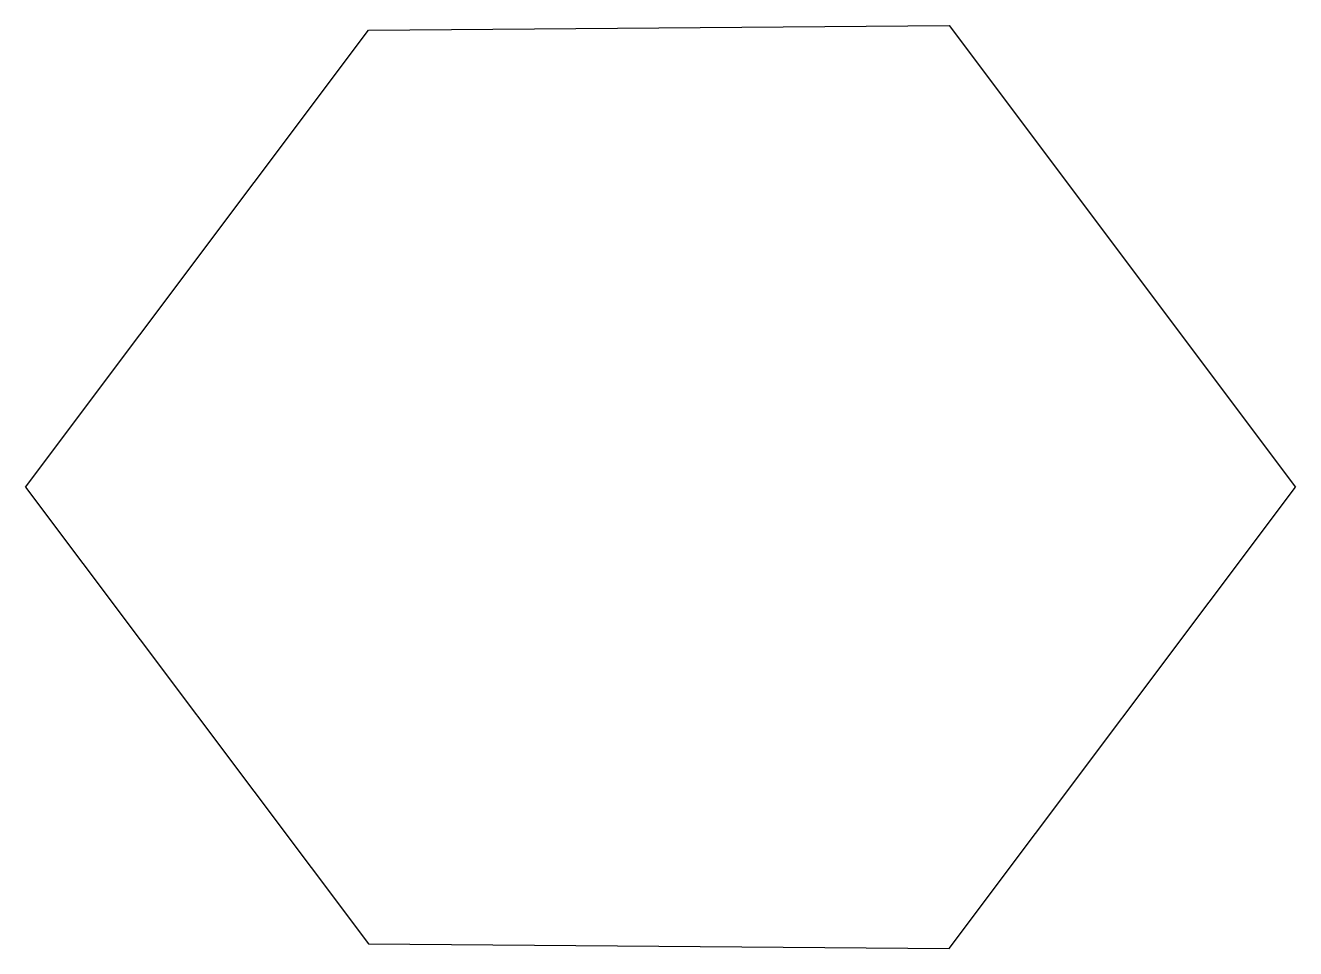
# Model space of a CAD drawing. Header units: millimetres. Extents: x 0 to 569, y -40 to 40.
# Drawn here: x 459.2 to 569.2, y -40 to 40 of the extents above; entities outside this region: 1.
import ezdxf

# ---------------------------------------------------------------- set-up
doc = ezdxf.new("R2010")
doc.units = ezdxf.units.MM
doc.header["$MEASUREMENT"] = 0

msp = doc.modelspace()

# ---------------------------------------------------------------- linework, layer by layer
for p, q in [((459.2, 0), (488.9, 39.6)), ((488.9, 39.6), (539.2, 40)), ((539.2, 40), (569.2, 0)), ((459.2, 0), (488.9, -39.6)), ((539.2, -40), (569.2, 0)), ((488.9, -39.6), (539.2, -40))]:
    msp.add_line(p, q)
msp.add_point((0, 0))

doc.saveas('drawing.dxf')
